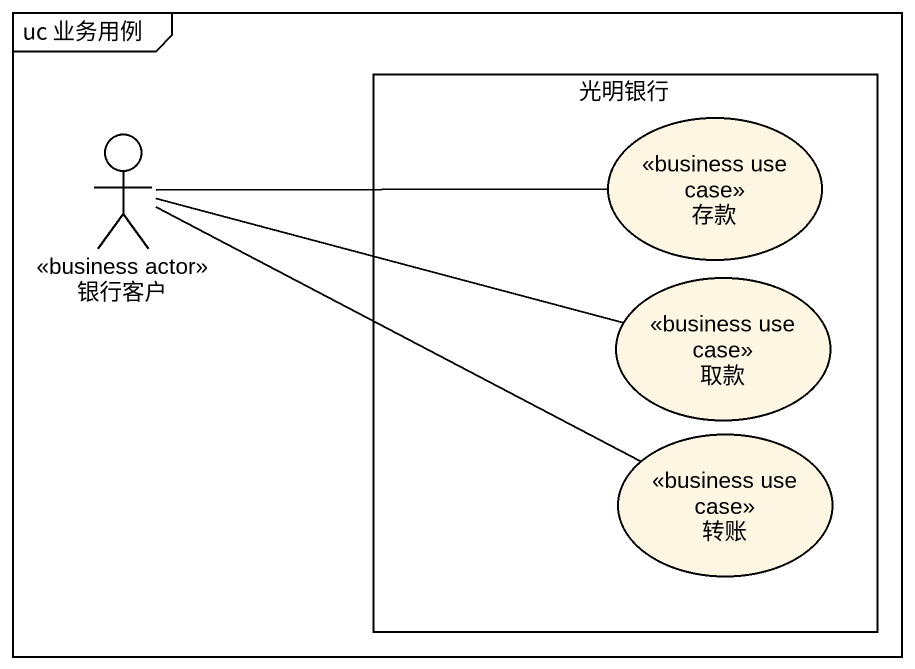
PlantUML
@startuml
mainframe uc 业务用例
rectangle 光明银行 {
  usecase 存款 <<business use case>>
  usecase 取款 <<business use case>>
  usecase 转账 <<business use case>>
}
actor 银行客户 <<business actor>>
存款 -left- 银行客户
取款 -left- 银行客户
转账 -left- 银行客户
@enduml
